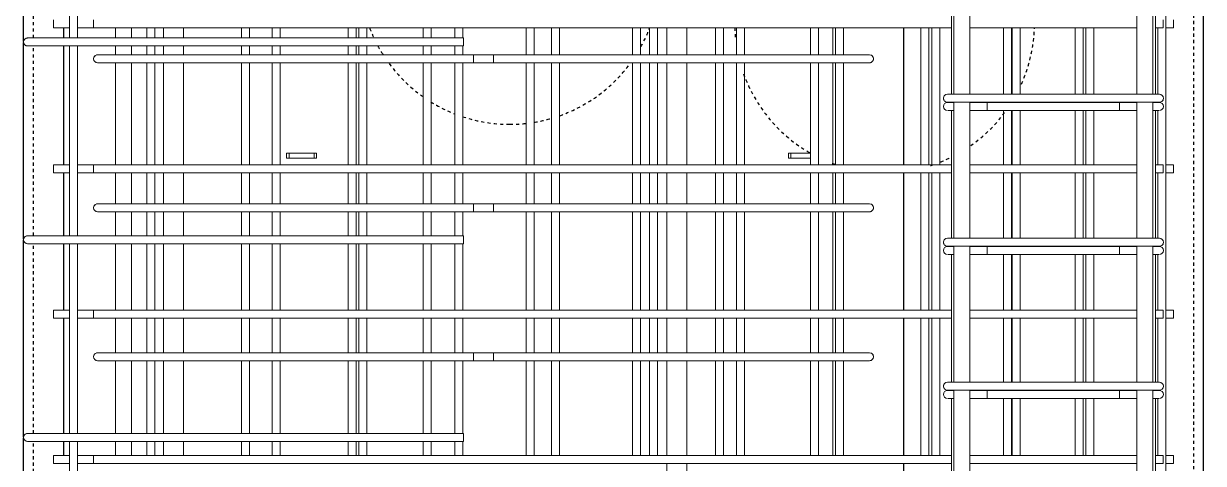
# Model space of a CAD drawing. Header units: millimetres. Extents: x -14581 to 6741, y -2784 to 21137.
# Drawn here: x -12894 to -11714, y 1249 to 1689 of the extents above; entities that cross this region are included whole.
import ezdxf

# ---------------------------------------------------------------- set-up
doc = ezdxf.new("R2010")
doc.units = ezdxf.units.MM
doc.linetypes.add('Dash', pattern=[6.36, 3.18, -3.18])
for name, color, linetype, lineweight in [('A-GENM', 13, 'Continuous', 18), ('A-WALL', 113, 'Continuous', 25), ('A-WALL-HDLN', 110, 'Dash', 25), ('S-RBAR', 171, 'Continuous', 18)]:
    doc.layers.add(name, color=color, linetype=linetype, lineweight=lineweight)

# ---------------------------------------------------------------- blocks, each defined once
blk = doc.blocks.new('RR spread anchor face based - RR-SA-0_7-110-2888042-Elevation Front Copy 1')
at = {"layer": 'A-GENM'}
for p, q in [((-12630.8, -862.5), (-12628.3, -862.5)), ((-12630.8, -867.5), (-12630.8, -862.5)), ((-12628.3, -867.5), (-12630.8, -867.5)), ((-12628.3, -862.5), (-12603.3, -862.5)), ((-12628.3, -862.5), (-12628.3, -867.5)), ((-12603.3, -867.5), (-12628.3, -867.5)), ((-12603.3, -862.5), (-12600.8, -862.5)), ((-12603.3, -862.5), (-12603.3, -867.5)), ((-12600.8, -867.5), (-12603.3, -867.5)), ((-12600.8, -862.5), (-12600.8, -867.5))]:
    blk.add_line(p, q, dxfattribs=at)
blk = doc.blocks.new('RR spread anchor face based - RR-SA-0_7-110-V1-Elevation Front Copy 1')
at = {"layer": 'A-GENM'}
for p, q in [((-12128.8, -862.5), (-12126.3, -862.5)), ((-12128.8, -867.5), (-12128.8, -862.5)), ((-12126.3, -867.5), (-12128.8, -867.5)), ((-12126.3, -862.5), (-12106.9, -862.5)), ((-12126.3, -862.5), (-12126.3, -867.5)), ((-12106.9, -867.5), (-12126.3, -867.5))]:
    blk.add_line(p, q, dxfattribs=at)

msp = doc.modelspace()

# ---------------------------------------------------------------- linework, layer by layer
at = {"layer": 'A-WALL'}
for p, q in [((-11713.8, -1395), (-11713.8, 3040)), ((-12893.8, 1671.1), (-12893.8, 1867.8)), ((-12853.8, 1684.9), (-12853.8, 1674.6)), ((-12013.8, 1684.9), (-12013.8, 1547.7)), ((-12893.8, 1473.4), (-12893.8, 1670.1)), ((-12853.8, 1666.6), (-12853.8, 1547.7)), ((-12853.8, 1539.7), (-12853.8, 1476.9)), ((-12013.8, 1539.7), (-12013.8, 1402.4)), ((-12893.8, 1275.7), (-12893.8, 1472.4)), ((-12853.8, 1468.9), (-12853.8, 1402.4)), ((-12853.8, 1394.4), (-12853.8, 1279.2)), ((-12013.8, 1394.4), (-12013.8, 1257.2)), ((-12893.8, 1078), (-12893.8, 1274.7)), ((-12853.8, 1271.2), (-12853.8, 1257.2)), ((-12013.8, 1249.2), (-12013.8, 1112))]:
    msp.add_line(p, q, dxfattribs=at)
at = {"layer": 'A-WALL-HDLN'}
for p, q in [((-11723.8, 3040), (-11723.8, -215)), ((-12883.8, 1674.6), (-12883.8, 1864.3)), ((-12883.8, 1476.9), (-12883.8, 1666.6)), ((-12883.8, 1279.2), (-12883.8, 1468.9)), ((-12883.8, 1081.5), (-12883.8, 1271.2))]:
    msp.add_line(p, q, dxfattribs=at)
for centre, start, end in [((-12407.7, 1738.3), 201.0424, 205.3027), ((-12407.7, 1738.3), 331.1796, 338.9576), ((-12032.7, 1689.8), 181.8829, 185.7135), ((-12032.7, 1689.8), 335.8863, 358.1171), ((-12407.7, 1738.3), 208.6197, 212.6596), ((-12407.7, 1738.3), 216.5223, 234.4263), ((-12407.7, 1738.3), 289.5218, 323.4777), ((-12032.7, 1689.8), 199.8405, 240.3201), ((-12407.7, 1738.3), 238.289, 248.4457), ((-12407.7, 1738.3), 251.7627, 270), ((-12407.7, 1738.3), 279.4252, 286.2048), ((-12032.7, 1689.8), 305.0374, 323.2014), ((-12407.7, 1738.3), 270, 276.3343), ((-12032.7, 1689.8), 249.6122, 250.6998), ((-12032.7, 1689.8), 287.7851, 288.5699), ((-12032.7, 1689.8), 291.887, 296.6552)]:
    msp.add_arc(centre, 150, start, end, dxfattribs=at)
at = {"layer": 'S-RBAR'}
for p, q in [((-11751.3, 991.5), (-11751.3, 3000.1)), ((-12847.8, 1674.6), (-12847.8, 1864.3)), ((-12839.8, 1674.6), (-12839.8, 1864.3)), ((-11963.3, 1618.3), (-11963.3, 1754.2)), ((-11947.3, 1618.3), (-11947.3, 1754.2)), ((-11780.3, 1618.3), (-11780.3, 1754.2)), ((-11764.3, 1618.3), (-11764.3, 1754.2)), ((-11965.8, 1618.3), (-11965.8, 1746)), ((-11761.8, 1618.3), (-11761.8, 1746)), ((-12863.8, 1692.9), (-12863.8, 1684.9)), ((-12823.8, 1692.9), (-12823.8, 1684.9)), ((-11754.2, 1692.9), (-11754.2, 1684.9)), ((-11743.8, 1692.9), (-11743.8, 1684.9)), ((-12847.8, 1684.9), (-12863.8, 1684.9)), ((-12823.8, 1684.9), (-12839.8, 1684.9)), ((-11965.8, 1684.9), (-12823.8, 1684.9)), ((-12801.8, 1674.6), (-12801.8, 1684.9)), ((-12785.8, 1674.6), (-12785.8, 1684.9)), ((-12770.6, 1674.6), (-12770.6, 1684.9)), ((-12762.6, 1674.6), (-12762.6, 1684.9)), ((-12753.8, 1684.9), (-12753.8, 1674.6)), ((-12733.8, 1684.9), (-12733.8, 1674.6)), ((-12675.8, 1674.6), (-12675.8, 1684.9)), ((-12667.8, 1674.6), (-12667.8, 1684.9)), ((-12645.1, 1674.6), (-12645.1, 1684.9)), ((-12637.1, 1674.6), (-12637.1, 1684.9)), ((-12569.1, 1674.6), (-12569.1, 1684.9)), ((-12561.1, 1674.6), (-12561.1, 1684.9)), ((-12558.7, 1674.6), (-12558.7, 1684.9)), ((-12550.7, 1674.6), (-12550.7, 1684.9)), ((-12494.3, 1674.6), (-12494.3, 1684.9)), ((-12486.3, 1674.6), (-12486.3, 1684.9)), ((-12462.4, 1674.6), (-12462.4, 1684.9)), ((-12454.4, 1674.6), (-12454.4, 1684.9)), ((-12391.3, 1657.8), (-12391.3, 1684.9)), ((-12383.3, 1657.8), (-12383.3, 1684.9)), ((-12366, 1657.8), (-12366, 1684.9)), ((-12358, 1657.8), (-12358, 1684.9)), ((-12284.7, 1657.8), (-12284.7, 1684.9)), ((-12276.7, 1657.8), (-12276.7, 1684.9)), ((-12267.8, 1657.8), (-12267.8, 1684.9)), ((-12259.8, 1657.8), (-12259.8, 1684.9)), ((-12250.4, 1684.9), (-12250.4, 1657.8)), ((-12230.4, 1684.9), (-12230.4, 1657.8)), ((-12201.7, 1657.8), (-12201.7, 1684.9)), ((-12193.7, 1657.8), (-12193.7, 1684.9)), ((-12180.8, 1657.8), (-12180.8, 1684.9)), ((-12172.8, 1657.8), (-12172.8, 1684.9)), ((-12106.9, 1657.8), (-12106.9, 1684.9)), ((-12098.9, 1657.8), (-12098.9, 1684.9)), ((-12084.6, 1657.8), (-12084.6, 1684.9)), ((-12081.9, 1657.8), (-12081.9, 1684.9)), ((-12073.9, 1657.8), (-12073.9, 1684.9)), ((-11996.5, 1547.7), (-11996.5, 1684.9)), ((-11988.5, 1547.7), (-11988.5, 1684.9)), ((-11985.3, 1547.7), (-11985.3, 1684.9)), ((-11977.3, 1547.7), (-11977.3, 1684.9)), ((-11780.3, 1684.9), (-11947.3, 1684.9)), ((-11913.6, 1618.3), (-11913.6, 1684.9)), ((-11905.6, 1618.3), (-11905.6, 1684.9)), ((-11905, 1618.3), (-11905, 1684.9)), ((-11897, 1618.3), (-11897, 1684.9)), ((-11842, 1618.3), (-11842, 1684.9)), ((-11834, 1618.3), (-11834, 1684.9)), ((-11831.5, 1618.3), (-11831.5, 1684.9)), ((-11823.5, 1618.3), (-11823.5, 1684.9)), ((-11754.2, 1684.9), (-11761.8, 1684.9)), ((-11759.3, 1618.3), (-11759.3, 1684.9)), ((-11743.8, 1684.9), (-11751.3, 1684.9)), ((-12889.9, 1674.6), (-12869.9, 1674.6)), ((-12889.9, 1666.6), (-12869.9, 1666.6)), ((-12453.9, 1674.6), (-12869.9, 1674.6)), ((-12453.9, 1666.6), (-12869.9, 1666.6)), ((-12847.8, 1476.9), (-12847.8, 1666.6)), ((-12839.8, 1476.9), (-12839.8, 1666.6)), ((-12801.8, 1657.8), (-12801.8, 1666.6)), ((-12785.8, 1657.8), (-12785.8, 1666.6)), ((-12770.6, 1657.8), (-12770.6, 1666.6)), ((-12762.6, 1657.8), (-12762.6, 1666.6)), ((-12753.8, 1666.6), (-12753.8, 1657.8)), ((-12733.8, 1666.6), (-12733.8, 1657.8)), ((-12675.8, 1657.8), (-12675.8, 1666.6)), ((-12667.8, 1657.8), (-12667.8, 1666.6)), ((-12645.1, 1657.8), (-12645.1, 1666.6)), ((-12637.1, 1657.8), (-12637.1, 1666.6)), ((-12569.1, 1657.8), (-12569.1, 1666.6)), ((-12561.1, 1657.8), (-12561.1, 1666.6)), ((-12558.7, 1657.8), (-12558.7, 1666.6)), ((-12550.7, 1657.8), (-12550.7, 1666.6)), ((-12494.3, 1657.8), (-12494.3, 1666.6)), ((-12486.3, 1657.8), (-12486.3, 1666.6)), ((-12462.4, 1657.8), (-12462.4, 1666.6)), ((-12454.4, 1657.8), (-12454.4, 1666.6)), ((-12453.9, 1674.6), (-12453.9, 1666.6)), ((-12819.8, 1657.8), (-12783.8, 1657.8)), ((-12423.8, 1657.8), (-12783.8, 1657.8)), ((-12443.8, 1657.8), (-12083.8, 1657.8)), ((-12443.8, 1649.8), (-12443.8, 1657.8)), ((-12423.8, 1657.8), (-12423.8, 1649.8)), ((-12047.8, 1657.8), (-12083.8, 1657.8)), ((-12819.8, 1649.8), (-12783.8, 1649.8)), ((-12801.8, 1547.7), (-12801.8, 1649.8)), ((-12785.8, 1547.7), (-12785.8, 1649.8)), ((-12423.8, 1649.8), (-12783.8, 1649.8)), ((-12770.6, 1547.7), (-12770.6, 1649.8)), ((-12762.6, 1547.7), (-12762.6, 1649.8)), ((-12753.8, 1649.8), (-12753.8, 1547.7)), ((-12733.8, 1649.8), (-12733.8, 1547.7)), ((-12675.8, 1547.7), (-12675.8, 1649.8)), ((-12667.8, 1547.7), (-12667.8, 1649.8)), ((-12645.1, 1547.7), (-12645.1, 1649.8)), ((-12637.1, 1547.7), (-12637.1, 1649.8)), ((-12569.1, 1547.7), (-12569.1, 1649.8)), ((-12561.1, 1547.7), (-12561.1, 1649.8)), ((-12558.7, 1547.7), (-12558.7, 1649.8)), ((-12550.7, 1547.7), (-12550.7, 1649.8)), ((-12494.3, 1547.7), (-12494.3, 1649.8)), ((-12486.3, 1547.7), (-12486.3, 1649.8)), ((-12462.4, 1547.7), (-12462.4, 1649.8)), ((-12454.4, 1547.7), (-12454.4, 1649.8)), ((-12443.8, 1649.8), (-12083.8, 1649.8)), ((-12391.3, 1547.7), (-12391.3, 1649.8)), ((-12383.3, 1547.7), (-12383.3, 1649.8)), ((-12366, 1547.7), (-12366, 1649.8)), ((-12358, 1547.7), (-12358, 1649.8)), ((-12284.7, 1547.7), (-12284.7, 1649.8)), ((-12276.7, 1547.7), (-12276.7, 1649.8)), ((-12267.8, 1547.7), (-12267.8, 1649.8)), ((-12259.8, 1547.7), (-12259.8, 1649.8)), ((-12250.4, 1649.8), (-12250.4, 1547.7)), ((-12230.4, 1649.8), (-12230.4, 1547.7)), ((-12201.7, 1547.7), (-12201.7, 1649.8)), ((-12193.7, 1547.7), (-12193.7, 1649.8)), ((-12180.8, 1547.7), (-12180.8, 1649.8)), ((-12172.8, 1547.7), (-12172.8, 1649.8)), ((-12106.9, 1547.7), (-12106.9, 1649.8)), ((-12098.9, 1547.7), (-12098.9, 1649.8)), ((-12084.6, 1547.7), (-12084.6, 1649.8)), ((-12047.8, 1649.8), (-12083.8, 1649.8)), ((-12081.9, 1547.7), (-12081.9, 1649.8)), ((-12073.9, 1547.7), (-12073.9, 1649.8)), ((-11949.8, 1618.3), (-11969.8, 1618.3)), ((-11949.8, 1618.3), (-11777.8, 1618.3)), ((-11764.9, 1618.3), (-11777.8, 1618.3)), ((-11762.4, 1618.3), (-11765, 1618.3)), ((-11757.8, 1618.3), (-11762.5, 1618.3)), ((-11949.8, 1610.3), (-11969.8, 1610.3)), ((-11963.9, 1610.1), (-11969.8, 1610.1)), ((-11963.9, 1610.1), (-11963.3, 1610.1)), ((-11963.3, 1474.3), (-11963.3, 1610.3)), ((-11949.8, 1610.3), (-11777.8, 1610.3)), ((-11947.3, 1474.3), (-11947.3, 1610.3)), ((-11947.3, 1610.1), (-11930, 1610.1)), ((-11797.6, 1610.1), (-11930, 1610.1)), ((-11930, 1602.1), (-11930, 1610.1)), ((-11797.6, 1610.1), (-11780.3, 1610.1)), ((-11797.6, 1602.1), (-11797.6, 1610.1)), ((-11780.3, 1474.3), (-11780.3, 1610.3)), ((-11763.7, 1610.3), (-11777.8, 1610.3)), ((-11764.3, 1474.3), (-11764.3, 1610.3)), ((-11764.3, 1610.1), (-11763.7, 1610.1)), ((-11758.5, 1610.3), (-11763.7, 1610.3)), ((-11757.8, 1610.1), (-11763.7, 1610.1)), ((-11757.8, 1610.3), (-11757.9, 1610.3)), ((-11963.9, 1602.1), (-11969.1, 1602.1)), ((-11965.8, 1474.3), (-11965.8, 1602.1)), ((-11963.9, 1602.1), (-11963.3, 1602.1)), ((-11947.3, 1602.1), (-11930, 1602.1)), ((-11797.6, 1602.1), (-11930, 1602.1)), ((-11913.6, 1547.7), (-11913.6, 1602.1)), ((-11905.6, 1547.7), (-11905.6, 1602.1)), ((-11905, 1547.7), (-11905, 1602.1)), ((-11897, 1547.7), (-11897, 1602.1)), ((-11842, 1547.7), (-11842, 1602.1)), ((-11834, 1547.7), (-11834, 1602.1)), ((-11831.5, 1547.7), (-11831.5, 1602.1)), ((-11823.5, 1547.7), (-11823.5, 1602.1)), ((-11797.6, 1602.1), (-11780.3, 1602.1)), ((-11764.3, 1602.1), (-11763.7, 1602.1)), ((-11758.5, 1602.1), (-11763.7, 1602.1)), ((-11761.8, 1474.3), (-11761.8, 1602.1)), ((-11759.3, 1547.7), (-11759.3, 1602.1)), ((-12847.8, 1547.7), (-12863.8, 1547.7)), ((-12863.8, 1547.7), (-12863.8, 1539.7)), ((-12823.8, 1547.7), (-12839.8, 1547.7)), ((-11965.8, 1547.7), (-12823.8, 1547.7)), ((-12823.8, 1547.7), (-12823.8, 1539.7)), ((-11780.3, 1547.7), (-11947.3, 1547.7)), ((-11754.2, 1547.7), (-11761.8, 1547.7)), ((-11754.2, 1547.7), (-11754.2, 1539.7)), ((-11743.8, 1547.7), (-11751.3, 1547.7)), ((-11743.8, 1547.7), (-11743.8, 1539.7)), ((-12847.8, 1539.7), (-12863.8, 1539.7)), ((-12823.8, 1539.7), (-12839.8, 1539.7)), ((-11965.8, 1539.7), (-12823.8, 1539.7)), ((-12801.8, 1508.8), (-12801.8, 1539.7)), ((-12785.8, 1508.8), (-12785.8, 1539.7)), ((-12770.6, 1508.8), (-12770.6, 1539.7)), ((-12762.6, 1508.8), (-12762.6, 1539.7)), ((-12753.8, 1539.7), (-12753.8, 1508.8)), ((-12733.8, 1539.7), (-12733.8, 1508.8)), ((-12675.8, 1508.8), (-12675.8, 1539.7)), ((-12667.8, 1508.8), (-12667.8, 1539.7)), ((-12645.1, 1508.8), (-12645.1, 1539.7)), ((-12637.1, 1508.8), (-12637.1, 1539.7)), ((-12569.1, 1508.8), (-12569.1, 1539.7)), ((-12561.1, 1508.8), (-12561.1, 1539.7)), ((-12558.7, 1508.8), (-12558.7, 1539.7)), ((-12550.7, 1508.8), (-12550.7, 1539.7)), ((-12494.3, 1508.8), (-12494.3, 1539.7)), ((-12486.3, 1508.8), (-12486.3, 1539.7)), ((-12462.4, 1508.8), (-12462.4, 1539.7)), ((-12454.4, 1508.8), (-12454.4, 1539.7)), ((-12391.3, 1508.8), (-12391.3, 1539.7)), ((-12383.3, 1508.8), (-12383.3, 1539.7)), ((-12366, 1508.8), (-12366, 1539.7)), ((-12358, 1508.8), (-12358, 1539.7)), ((-12284.7, 1508.8), (-12284.7, 1539.7)), ((-12276.7, 1508.8), (-12276.7, 1539.7)), ((-12267.8, 1508.8), (-12267.8, 1539.7)), ((-12259.8, 1508.8), (-12259.8, 1539.7)), ((-12250.4, 1539.7), (-12250.4, 1508.8)), ((-12230.4, 1539.7), (-12230.4, 1508.8)), ((-12201.7, 1508.8), (-12201.7, 1539.7)), ((-12193.7, 1508.8), (-12193.7, 1539.7)), ((-12180.8, 1508.8), (-12180.8, 1539.7)), ((-12172.8, 1508.8), (-12172.8, 1539.7)), ((-12106.9, 1508.8), (-12106.9, 1539.7)), ((-12098.9, 1508.8), (-12098.9, 1539.7)), ((-12084.6, 1508.8), (-12084.6, 1539.7)), ((-12081.9, 1508.8), (-12081.9, 1539.7)), ((-12073.9, 1508.8), (-12073.9, 1539.7)), ((-11996.5, 1402.4), (-11996.5, 1539.7)), ((-11988.5, 1402.4), (-11988.5, 1539.7)), ((-11985.3, 1402.4), (-11985.3, 1539.7)), ((-11977.3, 1402.4), (-11977.3, 1539.7)), ((-11780.3, 1539.7), (-11947.3, 1539.7)), ((-11913.6, 1474.3), (-11913.6, 1539.7)), ((-11905.6, 1474.3), (-11905.6, 1539.7)), ((-11905, 1474.3), (-11905, 1539.7)), ((-11897, 1474.3), (-11897, 1539.7)), ((-11842, 1474.3), (-11842, 1539.7)), ((-11834, 1474.3), (-11834, 1539.7)), ((-11831.5, 1474.3), (-11831.5, 1539.7)), ((-11823.5, 1474.3), (-11823.5, 1539.7)), ((-11754.2, 1539.7), (-11761.8, 1539.7)), ((-11759.3, 1474.3), (-11759.3, 1539.7)), ((-11743.8, 1539.7), (-11751.3, 1539.7)), ((-12819.8, 1508.8), (-12783.8, 1508.8)), ((-12819.8, 1500.8), (-12783.8, 1500.8)), ((-12801.8, 1476.9), (-12801.8, 1500.8)), ((-12785.8, 1476.9), (-12785.8, 1500.8)), ((-12423.8, 1508.8), (-12783.8, 1508.8)), ((-12423.8, 1500.8), (-12783.8, 1500.8)), ((-12770.6, 1476.9), (-12770.6, 1500.8)), ((-12762.6, 1476.9), (-12762.6, 1500.8)), ((-12753.8, 1500.8), (-12753.8, 1476.9)), ((-12733.8, 1500.8), (-12733.8, 1476.9)), ((-12675.8, 1476.9), (-12675.8, 1500.8)), ((-12667.8, 1476.9), (-12667.8, 1500.8)), ((-12645.1, 1476.9), (-12645.1, 1500.8)), ((-12637.1, 1476.9), (-12637.1, 1500.8)), ((-12569.1, 1476.9), (-12569.1, 1500.8)), ((-12561.1, 1476.9), (-12561.1, 1500.8)), ((-12558.7, 1476.9), (-12558.7, 1500.8)), ((-12550.7, 1476.9), (-12550.7, 1500.8)), ((-12494.3, 1476.9), (-12494.3, 1500.8)), ((-12486.3, 1476.9), (-12486.3, 1500.8)), ((-12462.4, 1476.9), (-12462.4, 1500.8)), ((-12454.4, 1476.9), (-12454.4, 1500.8)), ((-12443.8, 1508.8), (-12083.8, 1508.8)), ((-12443.8, 1500.8), (-12443.8, 1508.8)), ((-12443.8, 1500.8), (-12083.8, 1500.8)), ((-12423.8, 1508.8), (-12423.8, 1500.8)), ((-12391.3, 1402.4), (-12391.3, 1500.8)), ((-12383.3, 1402.4), (-12383.3, 1500.8)), ((-12366, 1402.4), (-12366, 1500.8)), ((-12358, 1402.4), (-12358, 1500.8)), ((-12284.7, 1402.4), (-12284.7, 1500.8)), ((-12276.7, 1402.4), (-12276.7, 1500.8)), ((-12267.8, 1402.4), (-12267.8, 1500.8)), ((-12259.8, 1402.4), (-12259.8, 1500.8)), ((-12250.4, 1500.8), (-12250.4, 1402.4)), ((-12230.4, 1500.8), (-12230.4, 1402.4)), ((-12201.7, 1402.4), (-12201.7, 1500.8)), ((-12193.7, 1402.4), (-12193.7, 1500.8)), ((-12180.8, 1402.4), (-12180.8, 1500.8)), ((-12172.8, 1402.4), (-12172.8, 1500.8)), ((-12106.9, 1402.4), (-12106.9, 1500.8)), ((-12098.9, 1402.4), (-12098.9, 1500.8)), ((-12084.6, 1402.4), (-12084.6, 1500.8)), ((-12047.8, 1508.8), (-12083.8, 1508.8)), ((-12047.8, 1500.8), (-12083.8, 1500.8)), ((-12081.9, 1402.4), (-12081.9, 1500.8)), ((-12073.9, 1402.4), (-12073.9, 1500.8)), ((-12889.9, 1476.9), (-12869.9, 1476.9)), ((-12453.9, 1476.9), (-12869.9, 1476.9)), ((-12453.9, 1476.9), (-12453.9, 1468.9)), ((-12889.9, 1468.9), (-12869.9, 1468.9)), ((-12453.9, 1468.9), (-12869.9, 1468.9)), ((-12847.8, 1279.2), (-12847.8, 1468.9)), ((-12839.8, 1279.2), (-12839.8, 1468.9)), ((-12801.8, 1402.4), (-12801.8, 1468.9)), ((-12785.8, 1402.4), (-12785.8, 1468.9)), ((-12770.6, 1402.4), (-12770.6, 1468.9)), ((-12762.6, 1402.4), (-12762.6, 1468.9)), ((-12753.8, 1468.9), (-12753.8, 1402.4)), ((-12733.8, 1468.9), (-12733.8, 1402.4)), ((-12675.8, 1402.4), (-12675.8, 1468.9)), ((-12667.8, 1402.4), (-12667.8, 1468.9)), ((-12645.1, 1402.4), (-12645.1, 1468.9)), ((-12637.1, 1402.4), (-12637.1, 1468.9)), ((-12569.1, 1402.4), (-12569.1, 1468.9)), ((-12561.1, 1402.4), (-12561.1, 1468.9)), ((-12558.7, 1402.4), (-12558.7, 1468.9)), ((-12550.7, 1402.4), (-12550.7, 1468.9)), ((-12494.3, 1402.4), (-12494.3, 1468.9)), ((-12486.3, 1402.4), (-12486.3, 1468.9)), ((-12462.4, 1402.4), (-12462.4, 1468.9)), ((-12454.4, 1402.4), (-12454.4, 1468.9)), ((-11949.8, 1474.3), (-11969.8, 1474.3)), ((-11949.8, 1466.3), (-11969.8, 1466.3)), ((-11963.9, 1466.1), (-11969.8, 1466.1)), ((-11963.9, 1466.1), (-11963.3, 1466.1)), ((-11963.3, 1330.4), (-11963.3, 1466.3)), ((-11949.8, 1474.3), (-11777.8, 1474.3)), ((-11949.8, 1466.3), (-11777.8, 1466.3)), ((-11947.3, 1330.4), (-11947.3, 1466.3)), ((-11947.3, 1466.1), (-11930, 1466.1)), ((-11797.6, 1466.1), (-11930, 1466.1)), ((-11930, 1458.1), (-11930, 1466.1)), ((-11797.6, 1466.1), (-11780.3, 1466.1)), ((-11797.6, 1458.1), (-11797.6, 1466.1)), ((-11780.3, 1330.4), (-11780.3, 1466.3)), ((-11764.9, 1474.3), (-11777.8, 1474.3)), ((-11763.7, 1466.3), (-11777.8, 1466.3)), ((-11762.4, 1474.3), (-11765, 1474.3)), ((-11764.3, 1330.4), (-11764.3, 1466.3)), ((-11764.3, 1466.1), (-11763.7, 1466.1)), ((-11758.5, 1466.3), (-11763.7, 1466.3)), ((-11757.8, 1466.1), (-11763.7, 1466.1)), ((-11757.8, 1474.3), (-11762.5, 1474.3)), ((-11757.8, 1466.3), (-11757.9, 1466.3)), ((-11963.9, 1458.1), (-11969.1, 1458.1)), ((-11965.8, 1330.4), (-11965.8, 1458.1)), ((-11963.9, 1458.1), (-11963.3, 1458.1)), ((-11947.3, 1458.1), (-11930, 1458.1)), ((-11797.6, 1458.1), (-11930, 1458.1)), ((-11913.6, 1402.4), (-11913.6, 1458.1)), ((-11905.6, 1402.4), (-11905.6, 1458.1)), ((-11905, 1402.4), (-11905, 1458.1)), ((-11897, 1402.4), (-11897, 1458.1)), ((-11842, 1402.4), (-11842, 1458.1)), ((-11834, 1402.4), (-11834, 1458.1)), ((-11831.5, 1402.4), (-11831.5, 1458.1)), ((-11823.5, 1402.4), (-11823.5, 1458.1)), ((-11797.6, 1458.1), (-11780.3, 1458.1)), ((-11764.3, 1458.1), (-11763.7, 1458.1)), ((-11758.5, 1458.1), (-11763.7, 1458.1)), ((-11761.8, 1330.4), (-11761.8, 1458.1)), ((-11759.3, 1402.4), (-11759.3, 1458.1)), ((-12847.8, 1402.4), (-12863.8, 1402.4)), ((-12863.8, 1402.4), (-12863.8, 1394.4)), ((-12847.8, 1394.4), (-12863.8, 1394.4)), ((-12823.8, 1402.4), (-12839.8, 1402.4)), ((-12823.8, 1394.4), (-12839.8, 1394.4)), ((-11965.8, 1402.4), (-12823.8, 1402.4)), ((-12823.8, 1402.4), (-12823.8, 1394.4)), ((-11965.8, 1394.4), (-12823.8, 1394.4)), ((-12801.8, 1359.9), (-12801.8, 1394.4)), ((-12785.8, 1359.9), (-12785.8, 1394.4)), ((-12770.6, 1359.9), (-12770.6, 1394.4)), ((-12762.6, 1359.9), (-12762.6, 1394.4)), ((-12753.8, 1394.4), (-12753.8, 1359.9)), ((-12733.8, 1394.4), (-12733.8, 1359.9)), ((-12675.8, 1359.9), (-12675.8, 1394.4)), ((-12667.8, 1359.9), (-12667.8, 1394.4)), ((-12645.1, 1359.9), (-12645.1, 1394.4)), ((-12637.1, 1359.9), (-12637.1, 1394.4)), ((-12569.1, 1359.9), (-12569.1, 1394.4)), ((-12561.1, 1359.9), (-12561.1, 1394.4)), ((-12558.7, 1359.9), (-12558.7, 1394.4)), ((-12550.7, 1359.9), (-12550.7, 1394.4)), ((-12494.3, 1359.9), (-12494.3, 1394.4)), ((-12486.3, 1359.9), (-12486.3, 1394.4)), ((-12462.4, 1359.9), (-12462.4, 1394.4)), ((-12454.4, 1359.9), (-12454.4, 1394.4)), ((-12391.3, 1359.9), (-12391.3, 1394.4)), ((-12383.3, 1359.9), (-12383.3, 1394.4)), ((-12366, 1359.9), (-12366, 1394.4)), ((-12358, 1359.9), (-12358, 1394.4)), ((-12284.7, 1359.9), (-12284.7, 1394.4)), ((-12276.7, 1359.9), (-12276.7, 1394.4)), ((-12267.8, 1359.9), (-12267.8, 1394.4)), ((-12259.8, 1359.9), (-12259.8, 1394.4)), ((-12250.4, 1394.4), (-12250.4, 1359.9)), ((-12230.4, 1394.4), (-12230.4, 1359.9)), ((-12201.7, 1359.9), (-12201.7, 1394.4)), ((-12193.7, 1359.9), (-12193.7, 1394.4)), ((-12180.8, 1359.9), (-12180.8, 1394.4)), ((-12172.8, 1359.9), (-12172.8, 1394.4)), ((-12106.9, 1359.9), (-12106.9, 1394.4)), ((-12098.9, 1359.9), (-12098.9, 1394.4)), ((-12084.6, 1359.9), (-12084.6, 1394.4)), ((-12081.9, 1359.9), (-12081.9, 1394.4)), ((-12073.9, 1359.9), (-12073.9, 1394.4)), ((-11996.5, 1257.2), (-11996.5, 1394.4)), ((-11988.5, 1257.2), (-11988.5, 1394.4)), ((-11985.3, 1257.2), (-11985.3, 1394.4)), ((-11977.3, 1257.2), (-11977.3, 1394.4)), ((-11780.3, 1402.4), (-11947.3, 1402.4)), ((-11780.3, 1394.4), (-11947.3, 1394.4)), ((-11913.6, 1330.4), (-11913.6, 1394.4)), ((-11905.6, 1330.4), (-11905.6, 1394.4)), ((-11905, 1330.4), (-11905, 1394.4)), ((-11897, 1330.4), (-11897, 1394.4)), ((-11842, 1330.4), (-11842, 1394.4)), ((-11834, 1330.4), (-11834, 1394.4)), ((-11831.5, 1330.4), (-11831.5, 1394.4)), ((-11823.5, 1330.4), (-11823.5, 1394.4)), ((-11754.2, 1402.4), (-11761.8, 1402.4)), ((-11754.2, 1394.4), (-11761.8, 1394.4)), ((-11759.3, 1330.4), (-11759.3, 1394.4)), ((-11754.2, 1402.4), (-11754.2, 1394.4)), ((-11743.8, 1402.4), (-11751.3, 1402.4)), ((-11743.8, 1394.4), (-11751.3, 1394.4)), ((-11743.8, 1402.4), (-11743.8, 1394.4)), ((-12819.8, 1359.9), (-12783.8, 1359.9)), ((-12423.8, 1359.9), (-12783.8, 1359.9)), ((-12443.8, 1359.9), (-12083.8, 1359.9)), ((-12443.8, 1351.9), (-12443.8, 1359.9)), ((-12423.8, 1359.9), (-12423.8, 1351.9)), ((-12047.8, 1359.9), (-12083.8, 1359.9)), ((-12819.8, 1351.9), (-12783.8, 1351.9)), ((-12801.8, 1279.2), (-12801.8, 1351.9)), ((-12785.8, 1279.2), (-12785.8, 1351.9)), ((-12423.8, 1351.9), (-12783.8, 1351.9)), ((-12770.6, 1279.2), (-12770.6, 1351.9)), ((-12762.6, 1279.2), (-12762.6, 1351.9)), ((-12753.8, 1351.9), (-12753.8, 1279.2)), ((-12733.8, 1351.9), (-12733.8, 1279.2)), ((-12675.8, 1279.2), (-12675.8, 1351.9)), ((-12667.8, 1279.2), (-12667.8, 1351.9)), ((-12645.1, 1279.2), (-12645.1, 1351.9)), ((-12637.1, 1279.2), (-12637.1, 1351.9)), ((-12569.1, 1279.2), (-12569.1, 1351.9)), ((-12561.1, 1279.2), (-12561.1, 1351.9)), ((-12558.7, 1279.2), (-12558.7, 1351.9)), ((-12550.7, 1279.2), (-12550.7, 1351.9)), ((-12494.3, 1279.2), (-12494.3, 1351.9)), ((-12486.3, 1279.2), (-12486.3, 1351.9)), ((-12462.4, 1279.2), (-12462.4, 1351.9)), ((-12454.4, 1279.2), (-12454.4, 1351.9)), ((-12443.8, 1351.9), (-12083.8, 1351.9)), ((-12391.3, 1257.2), (-12391.3, 1351.9)), ((-12383.3, 1257.2), (-12383.3, 1351.9)), ((-12366, 1257.2), (-12366, 1351.9)), ((-12358, 1257.2), (-12358, 1351.9)), ((-12284.7, 1257.2), (-12284.7, 1351.9)), ((-12276.7, 1257.2), (-12276.7, 1351.9)), ((-12267.8, 1257.2), (-12267.8, 1351.9)), ((-12259.8, 1257.2), (-12259.8, 1351.9)), ((-12250.4, 1351.9), (-12250.4, 1257.2)), ((-12230.4, 1351.9), (-12230.4, 1257.2)), ((-12201.7, 1257.2), (-12201.7, 1351.9)), ((-12193.7, 1257.2), (-12193.7, 1351.9)), ((-12180.8, 1257.2), (-12180.8, 1351.9)), ((-12172.8, 1257.2), (-12172.8, 1351.9)), ((-12106.9, 1257.2), (-12106.9, 1351.9)), ((-12098.9, 1257.2), (-12098.9, 1351.9)), ((-12084.6, 1257.2), (-12084.6, 1351.9)), ((-12047.8, 1351.9), (-12083.8, 1351.9)), ((-12081.9, 1257.2), (-12081.9, 1351.9)), ((-12073.9, 1257.2), (-12073.9, 1351.9)), ((-11949.8, 1330.4), (-11969.8, 1330.4)), ((-11949.8, 1322.4), (-11969.8, 1322.4)), ((-11963.9, 1322.2), (-11969.8, 1322.2)), ((-11963.9, 1322.2), (-11963.3, 1322.2)), ((-11963.3, 1186.4), (-11963.3, 1322.4)), ((-11949.8, 1330.4), (-11777.8, 1330.4)), ((-11949.8, 1322.4), (-11777.8, 1322.4)), ((-11947.3, 1186.4), (-11947.3, 1322.4)), ((-11947.3, 1322.2), (-11930, 1322.2)), ((-11797.6, 1322.2), (-11930, 1322.2)), ((-11930, 1314.2), (-11930, 1322.2)), ((-11797.6, 1322.2), (-11780.3, 1322.2)), ((-11797.6, 1314.2), (-11797.6, 1322.2)), ((-11780.3, 1186.4), (-11780.3, 1322.4)), ((-11764.9, 1330.4), (-11777.8, 1330.4)), ((-11763.7, 1322.4), (-11777.8, 1322.4)), ((-11762.4, 1330.4), (-11765, 1330.4)), ((-11764.3, 1186.4), (-11764.3, 1322.4)), ((-11764.3, 1322.2), (-11763.7, 1322.2)), ((-11758.5, 1322.4), (-11763.7, 1322.4)), ((-11757.8, 1322.2), (-11763.7, 1322.2)), ((-11757.8, 1330.4), (-11762.5, 1330.4)), ((-11757.8, 1322.4), (-11757.9, 1322.4)), ((-11963.9, 1314.2), (-11969.1, 1314.2)), ((-11965.8, 1186.4), (-11965.8, 1314.2)), ((-11963.9, 1314.2), (-11963.3, 1314.2)), ((-11947.3, 1314.2), (-11930, 1314.2)), ((-11797.6, 1314.2), (-11930, 1314.2)), ((-11913.6, 1257.2), (-11913.6, 1314.2)), ((-11905.6, 1257.2), (-11905.6, 1314.2)), ((-11905, 1257.2), (-11905, 1314.2)), ((-11897, 1257.2), (-11897, 1314.2)), ((-11842, 1257.2), (-11842, 1314.2)), ((-11834, 1257.2), (-11834, 1314.2)), ((-11831.5, 1257.2), (-11831.5, 1314.2)), ((-11823.5, 1257.2), (-11823.5, 1314.2)), ((-11797.6, 1314.2), (-11780.3, 1314.2)), ((-11764.3, 1314.2), (-11763.7, 1314.2)), ((-11758.5, 1314.2), (-11763.7, 1314.2)), ((-11761.8, 1186.4), (-11761.8, 1314.2)), ((-11759.3, 1257.2), (-11759.3, 1314.2)), ((-12889.9, 1279.2), (-12869.9, 1279.2)), ((-12453.9, 1279.2), (-12869.9, 1279.2)), ((-12453.9, 1279.2), (-12453.9, 1271.2)), ((-12889.9, 1271.2), (-12869.9, 1271.2)), ((-12453.9, 1271.2), (-12869.9, 1271.2)), ((-12847.8, 1081.5), (-12847.8, 1271.2)), ((-12839.8, 1081.5), (-12839.8, 1271.2)), ((-12801.8, 1257.2), (-12801.8, 1271.2)), ((-12785.8, 1257.2), (-12785.8, 1271.2)), ((-12770.6, 1257.2), (-12770.6, 1271.2)), ((-12762.6, 1257.2), (-12762.6, 1271.2)), ((-12753.8, 1271.2), (-12753.8, 1257.2)), ((-12733.8, 1271.2), (-12733.8, 1257.2)), ((-12675.8, 1257.2), (-12675.8, 1271.2)), ((-12667.8, 1257.2), (-12667.8, 1271.2)), ((-12645.1, 1257.2), (-12645.1, 1271.2)), ((-12637.1, 1257.2), (-12637.1, 1271.2)), ((-12569.1, 1257.2), (-12569.1, 1271.2)), ((-12561.1, 1257.2), (-12561.1, 1271.2)), ((-12558.7, 1257.2), (-12558.7, 1271.2)), ((-12550.7, 1257.2), (-12550.7, 1271.2)), ((-12494.3, 1257.2), (-12494.3, 1271.2)), ((-12486.3, 1257.2), (-12486.3, 1271.2)), ((-12462.4, 1257.2), (-12462.4, 1271.2)), ((-12454.4, 1257.2), (-12454.4, 1271.2)), ((-12847.8, 1257.2), (-12863.8, 1257.2)), ((-12863.8, 1257.2), (-12863.8, 1249.2)), ((-12823.8, 1257.2), (-12839.8, 1257.2)), ((-11965.8, 1257.2), (-12823.8, 1257.2)), ((-12823.8, 1257.2), (-12823.8, 1249.2)), ((-11780.3, 1257.2), (-11947.3, 1257.2)), ((-11754.2, 1257.2), (-11761.8, 1257.2)), ((-11754.2, 1257.2), (-11754.2, 1249.2)), ((-11743.8, 1257.2), (-11751.3, 1257.2)), ((-11743.8, 1257.2), (-11743.8, 1249.2)), ((-12847.8, 1249.2), (-12863.8, 1249.2)), ((-12823.8, 1249.2), (-12839.8, 1249.2)), ((-11965.8, 1249.2), (-12823.8, 1249.2)), ((-12250.4, 1249.2), (-12250.4, 1211)), ((-12230.4, 1249.2), (-12230.4, 1211)), ((-11780.3, 1249.2), (-11947.3, 1249.2)), ((-11754.2, 1249.2), (-11761.8, 1249.2)), ((-11743.8, 1249.2), (-11751.3, 1249.2))]:
    msp.add_line(p, q, dxfattribs=at)
for centre, start, end in [((-12889.9, 1670.6), 90, 270), ((-12889.9, 1670.6), 120, 165), ((-12889.9, 1670.6), 195, 240), ((-12889.9, 1670.6), 90, 105), ((-12819.8, 1653.8), 90, 270), ((-12819.8, 1653.8), 120, 165), ((-12819.8, 1653.8), 195, 240), ((-12819.8, 1653.8), 90, 105), ((-12047.8, 1653.8), 270, 90), ((-12047.8, 1653.8), 15, 60), ((-12047.8, 1653.8), 300, 345), ((-12047.8, 1653.8), 270, 285), ((-11969.8, 1614.3), 90, 270), ((-11969.8, 1614.3), 120, 165), ((-11757.8, 1614.3), 270, 90), ((-11757.8, 1614.3), 270, 90), ((-11757.8, 1614.3), 15, 60), ((-11969.8, 1606.1), 90, 270), ((-11969.8, 1614.3), 195, 240), ((-11969.8, 1614.3), 255, 270), ((-11757.8, 1614.3), 270, 285), ((-11757.8, 1606.1), 270, 90), ((-11757.8, 1614.3), 300, 345), ((-12819.8, 1504.8), 90, 270), ((-12819.8, 1504.8), 120, 165), ((-12819.8, 1504.8), 195, 240), ((-12819.8, 1504.8), 90, 105), ((-12047.8, 1504.8), 270, 90), ((-12047.8, 1504.8), 270, 285), ((-12047.8, 1504.8), 15, 60), ((-12047.8, 1504.8), 300, 345), ((-12889.9, 1472.9), 90, 270), ((-12889.9, 1472.9), 120, 165), ((-12889.9, 1472.9), 90, 105), ((-12889.9, 1472.9), 195, 240), ((-11969.8, 1470.3), 90, 270), ((-11969.8, 1462.1), 90, 270), ((-11969.8, 1470.3), 120, 165), ((-11969.8, 1470.3), 195, 240), ((-11969.8, 1470.3), 255, 270), ((-11757.8, 1470.3), 270, 90), ((-11757.8, 1470.3), 270, 90), ((-11757.8, 1470.3), 270, 285), ((-11757.8, 1462.1), 270, 90), ((-11757.8, 1470.3), 15, 60), ((-11757.8, 1470.3), 300, 345), ((-12819.8, 1355.9), 90, 270), ((-12819.8, 1355.9), 120, 165), ((-12819.8, 1355.9), 90, 105), ((-12047.8, 1355.9), 270, 90), ((-12047.8, 1355.9), 15, 60), ((-12819.8, 1355.9), 195, 240), ((-12047.8, 1355.9), 270, 285), ((-12047.8, 1355.9), 300, 345), ((-11969.8, 1326.4), 90, 270), ((-11969.8, 1318.2), 90, 270), ((-11969.8, 1326.4), 120, 165), ((-11969.8, 1326.4), 195, 240), ((-11969.8, 1326.4), 255, 270), ((-11757.8, 1326.4), 270, 90), ((-11757.8, 1326.4), 270, 90), ((-11757.8, 1326.4), 270, 285), ((-11757.8, 1318.2), 270, 90), ((-11757.8, 1326.4), 15, 60), ((-11757.8, 1326.4), 300, 345), ((-12889.9, 1275.2), 90, 270), ((-12889.9, 1275.2), 120, 165), ((-12889.9, 1275.2), 90, 105), ((-12889.9, 1275.2), 195, 240)]:
    msp.add_arc(centre, 4, start, end, dxfattribs=at)

# ---------------------------------------------------------------- block references
at = {"layer": 'A-GENM'}
for name in ['RR spread anchor face based - RR-SA-0_7-110-2888042-Elevation Front Copy 1', 'RR spread anchor face based - RR-SA-0_7-110-V1-Elevation Front Copy 1']:
    msp.add_blockref(name, (0, 2422), dxfattribs=at)

doc.saveas('drawing.dxf')
